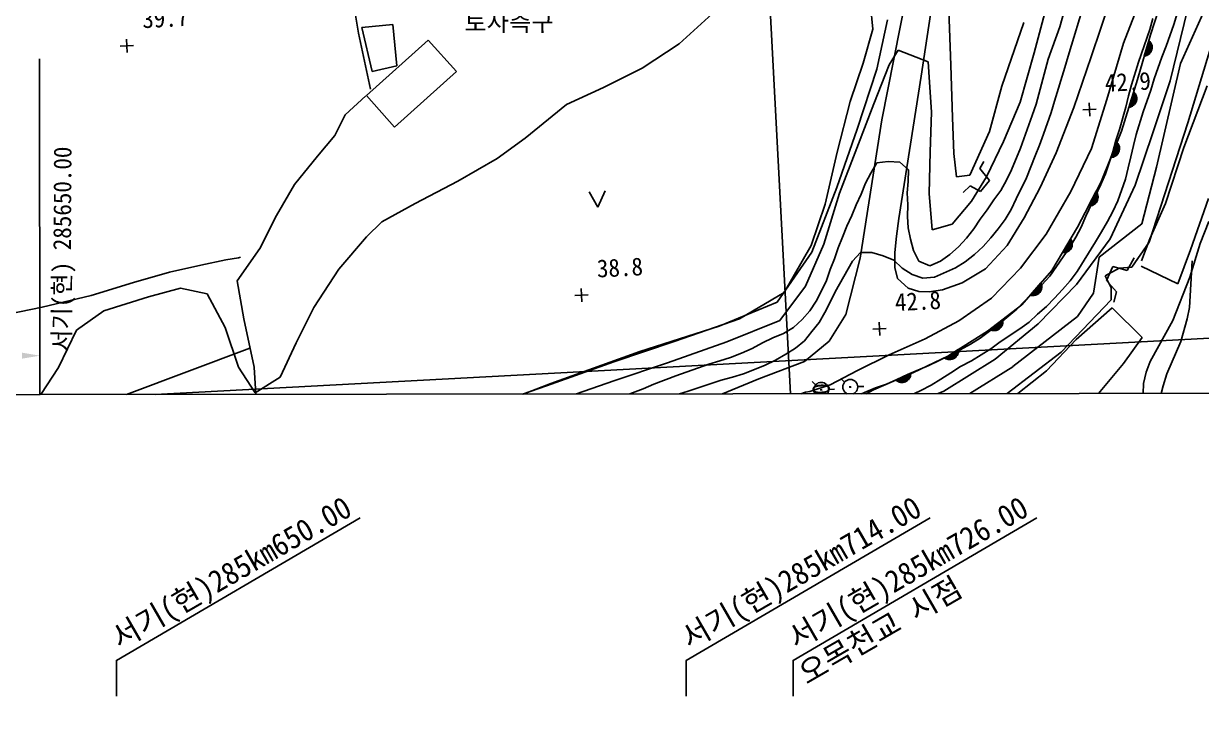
# Model space of a CAD drawing. Header units: millimetres. Extents: x 16742 to 17538, y 1103 to 1809.
# Drawn here: x 17171.3 to 17303.5, y 1363.4 to 1440.4 of the extents above; entities that cross this region are included whole.
import ezdxf
from ezdxf.enums import TextEntityAlignment as Align
from ezdxf.xclip import XClip

# ---------------------------------------------------------------- set-up
doc = ezdxf.new("R2010")
doc.units = ezdxf.units.MM
doc.header["$LTSCALE"] = 10
doc.header["$MEASUREMENT"] = 0
doc.header["$XCLIPFRAME"] = 2
doc.layers.add('TX-PAPR', color=2, linetype='Continuous', plot=False)
for name, color, linetype in [('TZ-BASE', 253, 'Continuous'), ('TZ-LEAL', 1, 'Continuous'), ('TZ-LEAT', 3, 'Continuous')]:
    doc.layers.add(name, color=color, linetype=linetype)
doc.styles.get("Standard").update_dxf_attribs({"font": 'GulimChe.ttf'})

# ---------------------------------------------------------------- blocks, each defined once
blk = doc.blocks.new('JD-FHFGFGH4SFG5')
at = {"layer": 'TZ-BASE'}
for p, q in [((423.31, 133.44), (441.9, -216.42)), ((449.03, -38.96, 42.03), (451.2, -24.64, 42.03)), ((385.84, -34.11, 40.57), (384.8, -27.77, 40.57)), ((482.72, -27.29, 36.04), (478.17, -37.52, 36.04)), ((447.75, -28.03, 39.79), (444.6, -43.85, 39.79)), ((474.78, -34.32, 41.51), (476.57, -28.75, 41.51)), ((470.3, -30.3, 42.03), (468.11, -36.79, 42.03)), ((471.76, -35.24, 39.79), (473.93, -29.66, 39.79)), ((443.58, -33.65, 38.99), (443.35, -30.99, 38.99)), ((452.13, -31.54, 40.89), (452.34, -37.69, 40.89)), ((463.23, -30.72, 40), (461.7, -36.33, 40)), ((465.44, -30.43, 41), (464.59, -33.39, 41)), ((467.07, -31.66, 42), (465.91, -35.45, 42)), ((478.95, -31.51, 40), (476.99, -39.45, 40)), ((482.94, -31.11, 38.02), (478.96, -44.2, 38.02)), ((425.57, -31.95, 38.99), (421.86, -35.31, 38.99)), ((444.05, -38.15, 40.11), (445.24, -32.6, 40.11)), ((458.07, -40.07, 40.89), (460.57, -32.92, 40.89)), ((474.72, -33.72, 42), (475.06, -32.46, 42)), ((477.41, -33.15, 41), (477.79, -31.89, 41)), ((387.18, -40.39, 40.57), (385.84, -34.11, 40.57)), ((386.21, -33.49, 41.32), (389.67, -33.15, 41.32)), ((387.35, -38.42, 41.32), (386.21, -33.49, 41.32)), ((389.67, -33.15, 41.32), (390.12, -37.78, 41.32)), ((442.5, -37.47, 38.99), (443.58, -33.65, 38.99)), ((464.59, -33.39, 41), (463.3, -37.04, 41)), ((473.32, -39.32, 41.51), (474.78, -34.32, 41.51)), ((473.42, -37.38, 42), (474.72, -33.72, 42)), ((476.54, -35.59, 41), (477.41, -33.15, 41)), ((359.06, -35.58, 39.65), (360.56, -35.5, 39.65)), ((359.81, -35.54, 39.65), (359.06, -35.58, 39.65)), ((359.85, -36.29, 39.65), (359.77, -34.79, 39.65)), ((359.77, -34.79, 39.65), (359.81, -35.54, 39.65)), ((386.73, -41.13, 42.31), (393.67, -34.9, 42.31)), ((393.67, -34.9, 42.31), (396.82, -38.42, 42.31)), ((421.86, -35.31, 38.99), (417.69, -38.04, 38.99)), ((465.91, -35.45, 42), (465.53, -36.71, 42)), ((469.87, -41.55, 39.79), (471.76, -35.24, 39.79)), ((474.09, -36.68, 41.51), (474.6, -34.95, 41.51)), ((474.96, -35.71, 41.51), (474.27, -36.09, 41.51)), ((474.95, -35.55, 41.51), (474.33, -35.89, 41.51)), ((474.91, -35.4, 41.51), (474.38, -35.69, 41.51)), ((474.8, -36.25, 41.51), (474.42, -35.56, 41.51)), ((474.85, -35.26, 41.51), (474.44, -35.48, 41.51)), ((474.89, -36.09, 41.51), (474.48, -35.36, 41.51)), ((474.77, -35.13, 41.51), (474.5, -35.28, 41.51)), ((474.95, -35.89, 41.51), (474.54, -35.15, 41.51)), ((474.67, -35.02, 41.51), (474.56, -35.08, 41.51)), ((474.95, -35.59, 41.51), (474.61, -34.96, 41.51)), ((476.07, -36.81, 41), (476.54, -35.59, 41)), ((350.02, -37), (350.05, -76.57)), ((446.46, -36.04, 40), (445.44, -37.67, 40)), ((449.82, -37.35, 40), (446.46, -36.04, 40)), ((461.7, -36.33, 40), (460.13, -41.85, 40)), ((465.53, -36.71, 42), (465.18, -37.97, 42)), ((468.11, -36.79, 42.03), (466.16, -42.46, 42.03)), ((474.18, -36.67, 41.51), (474.12, -36.58, 41.51)), ((474.71, -36.36, 41.51), (474.14, -36.68, 41.51)), ((474.88, -36.1, 41.51), (474.15, -36.5, 41.51)), ((474.32, -36.63, 41.51), (474.18, -36.37, 41.51)), ((474.94, -35.89, 41.51), (474.21, -36.3, 41.51)), ((474.46, -36.56, 41.51), (474.24, -36.17, 41.51)), ((474.59, -36.48, 41.51), (474.3, -35.97, 41.51)), ((474.7, -36.38, 41.51), (474.36, -35.76, 41.51)), ((475.21, -39.25, 41), (476.07, -36.81, 41)), ((390.12, -37.78, 41.32), (387.35, -38.42, 41.32)), ((417.69, -38.04, 38.99), (413.34, -40.21, 38.99)), ((441.06, -41.78, 38.99), (442.5, -37.47, 38.99)), ((441.83, -44.9, 40.11), (444.05, -38.15, 40.11)), ((445.44, -37.67, 40), (443.7, -42.04, 40)), ((449.98, -39.62, 40), (449.82, -37.35, 40)), ((452.34, -37.69, 40.89), (452.55, -43.58, 40.89)), ((463.3, -37.04, 41), (461.93, -42.08, 41)), ((465.18, -37.97, 42), (464.02, -41.75, 42)), ((472.65, -39.9, 42), (473.42, -37.38, 42)), ((478.17, -37.52, 36.04), (475.47, -49.15, 36.04)), ((396.82, -38.42, 42.31), (389.88, -44.65, 42.31)), ((446.53, -54.94, 42.03), (449.03, -38.96, 42.03)), ((450.18, -42.97, 40), (449.98, -39.62, 40)), ((471.54, -45.11, 41.51), (473.32, -39.32, 41.51)), ((474.82, -40.52, 41), (475.21, -39.25, 41)), ((476.99, -39.45, 40), (475.04, -45.29, 40)), ((413.34, -40.21, 38.99), (409.19, -42.12, 38.99)), ((456.69, -45.15, 40.89), (458.07, -40.07, 40.89)), ((472.31, -41.16, 42), (472.65, -39.9, 42)), ((472.37, -42.43, 41.51), (472.9, -40.71, 41.51)), ((473.07, -40.89, 41.51), (472.8, -41.03, 41.51)), ((473.23, -41.65, 41.51), (472.84, -40.9, 41.51)), ((472.97, -40.77, 41.51), (472.86, -40.83, 41.51)), ((473.24, -41.35, 41.51), (472.91, -40.71, 41.51)), ((473.96, -42.96, 41), (474.82, -40.52, 41)), ((481.14, -40.04, 37.51), (478.54, -46.97, 37.51)), ((384.35, -43.28, 40.48), (386.65, -41.14, 40.48)), ((389.88, -44.65, 42.31), (386.73, -41.13, 42.31)), ((409.19, -42.12, 38.99), (404.54, -45.9, 38.99)), ((439.58, -47.47, 38.99), (441.06, -41.78, 38.99)), ((443.7, -42.04, 40), (441.8, -47.01, 40)), ((460.13, -41.85, 40), (458.26, -46.26, 40)), ((461.93, -42.08, 41), (461.5, -43.35, 41)), ((464.02, -41.75, 42), (463.64, -43.01, 42)), ((467.97, -43.44, 42.88), (467.89, -41.94, 42.88)), ((467.89, -41.94, 42.88), (467.93, -42.69, 42.88)), ((468.17, -47.08, 39.79), (469.87, -41.55, 39.79)), ((472.01, -42.42, 42), (472.31, -41.16, 42)), ((472.45, -42.42, 41.51), (472.4, -42.32, 41.51)), ((473.16, -41.86, 41.51), (472.42, -42.25, 41.51)), ((472.99, -42.12, 41.51), (472.42, -42.42, 41.51)), ((472.6, -42.38, 41.51), (472.46, -42.12, 41.51)), ((473.23, -41.65, 41.51), (472.49, -42.05, 41.51)), ((472.74, -42.32, 41.51), (472.52, -41.92, 41.51)), ((473.25, -41.47, 41.51), (472.55, -41.84, 41.51)), ((472.86, -42.23, 41.51), (472.59, -41.72, 41.51)), ((473.24, -41.31, 41.51), (472.61, -41.64, 41.51)), ((472.98, -42.13, 41.51), (472.65, -41.51, 41.51)), ((473.2, -41.16, 41.51), (472.67, -41.44, 41.51)), ((473.08, -42.01, 41.51), (472.71, -41.31, 41.51)), ((473.14, -41.02, 41.51), (472.74, -41.23, 41.51)), ((473.17, -41.85, 41.51), (472.77, -41.11, 41.51)), ((383.19, -45.61, 40.48), (384.35, -43.28, 40.48)), ((450.04, -47.45, 40), (450.18, -42.97, 40)), ((452.55, -43.58, 40.89), (452.69, -47.62, 40.89)), ((461.5, -43.35, 41), (460.2, -47.01, 41)), ((463.64, -43.01, 42), (462.77, -45.45, 42)), ((466.16, -42.46, 42.03), (464.18, -47.56, 42.03)), ((467.18, -42.73, 42.88), (468.68, -42.65, 42.88)), ((467.93, -42.69, 42.88), (467.18, -42.73, 42.88)), ((471.32, -44.94, 42), (472.01, -42.42, 42)), ((473.19, -45.48, 41), (473.96, -42.96, 41)), ((439.57, -51.43, 40.11), (441.83, -44.9, 40.11)), ((444.6, -43.85, 39.79), (442.17, -59.39, 39.79)), ((470.89, -46.16, 42), (471.32, -44.94, 42)), ((478.96, -44.2, 38.02), (474.65, -57.57, 38.02)), ((381.24, -47.91, 40.48), (383.19, -45.61, 40.48)), ((404.54, -45.9, 38.99), (401.39, -48.2, 38.99)), ((454.5, -50.05, 40.89), (456.69, -45.15, 40.89)), ((458.26, -46.26, 40), (456.38, -50.24, 40)), ((462.77, -45.45, 42), (462.3, -46.68, 42)), ((469.21, -50.87, 41.51), (471.54, -45.11, 41.51)), ((470.55, -47.42, 42), (470.89, -46.16, 42)), ((472.89, -46.74, 41), (473.19, -45.48, 41)), ((475.04, -45.29, 40), (473.05, -51.17, 40)), ((438.24, -53.33, 38.99), (439.58, -47.47, 38.99)), ((441.8, -47.01, 40), (439.87, -52.07, 40)), ((449.94, -52.1, 40), (450.04, -47.45, 40)), ((452.69, -47.62, 40.89), (453, -50.23, 40.89)), ((460.2, -47.01, 41), (459.17, -49.45, 41)), ((462.3, -46.68, 42), (461.83, -47.9, 42)), ((464.18, -47.56, 42.03), (462.38, -51.46, 42.03)), ((465.84, -51.89, 39.79), (468.17, -47.08, 39.79)), ((470.16, -48.68, 42), (470.55, -47.42, 42)), ((470.34, -48.07, 41.51), (471.02, -46.4, 41.51)), ((471.19, -47.57, 41.51), (470.41, -47.9, 41.51)), ((471.27, -47.37, 41.51), (470.49, -47.7, 41.51)), ((470.72, -47.99, 41.51), (470.54, -47.58, 41.51)), ((471.3, -47.19, 41.51), (470.57, -47.5, 41.51)), ((470.85, -47.92, 41.51), (470.62, -47.38, 41.51)), ((471.31, -47.03, 41.51), (470.65, -47.31, 41.51)), ((470.98, -47.83, 41.51), (470.7, -47.18, 41.51)), ((471.28, -46.88, 41.51), (470.73, -47.11, 41.51)), ((471.09, -47.71, 41.51), (470.78, -46.99, 41.51)), ((471.24, -46.73, 41.51), (470.81, -46.91, 41.51)), ((471.19, -47.56, 41.51), (470.86, -46.79, 41.51)), ((471.17, -46.6, 41.51), (470.89, -46.72, 41.51)), ((471.27, -47.37, 41.51), (470.94, -46.59, 41.51)), ((471.08, -46.47, 41.51), (470.97, -46.52, 41.51)), ((471.31, -47.07, 41.51), (471.03, -46.41, 41.51)), ((472.59, -48, 41), (472.89, -46.74, 41)), ((478.54, -46.97, 37.51), (476.48, -53.25, 37.51)), ((378.64, -51.1, 40.48), (381.24, -47.91, 40.48)), ((401.39, -48.2, 38.99), (397, -50.72, 38.99)), ((444.04, -48.69, 41), (443.39, -49.83, 41)), ((445.32, -48.51, 41), (444.04, -48.69, 41)), ((446.62, -48.6, 41), (445.32, -48.51, 41)), ((447.6, -49.47, 41), (446.62, -48.6, 41)), ((456.08, -48.53, 39.38), (455.63, -49.32, 39.38)), ((461.83, -47.9, 42), (461.35, -49.12, 42)), ((469.73, -49.9, 42), (470.16, -48.68, 42)), ((470.43, -48.07, 41.51), (470.38, -47.97, 41.51)), ((470.99, -47.81, 41.51), (470.39, -48.07, 41.51)), ((470.58, -48.04, 41.51), (470.46, -47.77, 41.51)), ((472.29, -49.25, 41), (472.59, -48, 41)), ((443.39, -49.83, 41), (442.79, -50.97, 41)), ((447.55, -50.76, 41), (447.6, -49.47, 41)), ((453, -50.23, 40.89), (454.5, -50.05, 40.89)), ((456.38, -50.24, 40), (454.67, -52.97, 40)), ((455.63, -49.32, 39.38), (456.71, -50.66, 39.38)), ((459.17, -49.45, 41), (458.61, -50.63, 41)), ((461.35, -49.12, 42), (460.84, -50.34, 42)), ((469.21, -51.12, 42), (469.73, -49.9, 42)), ((471.99, -50.51, 41), (472.29, -49.25, 41)), ((475.47, -49.15, 36.04), (473.8, -55.53, 36.04)), ((376.61, -54.57, 40.48), (378.64, -51.1, 40.48)), ((397, -50.72, 38.99), (392.19, -53.22, 38.99)), ((436.76, -58.72, 40.11), (439.57, -51.43, 40.11)), ((442.79, -50.97, 41), (442.27, -52.19, 41)), ((447.47, -52.05, 41), (447.55, -50.76, 41)), ((454.54, -51.26, 39.38), (453.75, -52.01, 39.38)), ((455.68, -51.9, 39.38), (454.54, -51.26, 39.38)), ((456.71, -50.66, 39.38), (455.68, -51.9, 39.38)), ((458.61, -50.63, 41), (457.96, -51.78, 41)), ((460.84, -50.34, 42), (459.71, -52.7, 42)), ((462.38, -51.46, 42.03), (460.6, -54.83, 42.03)), ((466.58, -55.91, 41.51), (469.21, -50.87, 41.51)), ((467.53, -54.67, 42), (469.21, -51.12, 42)), ((473.05, -51.17, 40), (470.24, -57.21, 40)), ((471.13, -52.95, 41), (471.99, -50.51, 41)), ((411.72, -51.91, 39.32), (412.71, -53.65, 39.32)), ((412.71, -53.65, 39.32), (413.52, -51.81, 39.32)), ((439.87, -52.07, 40), (438.09, -57.81, 40)), ((442.27, -52.19, 41), (441.71, -53.37, 41)), ((447.52, -53.39, 41), (447.47, -52.05, 41)), ((450.26, -56.18, 40), (449.94, -52.1, 40)), ((457.18, -52.84, 41), (456.44, -53.94, 41)), ((457.96, -51.78, 41), (457.18, -52.84, 41)), ((459.71, -52.7, 42), (459.15, -53.93, 42)), ((463.08, -56.68, 39.79), (465.84, -51.89, 39.79)), ((467.83, -53.51, 41.51), (468.66, -51.92, 41.51)), ((468.82, -52.9, 41.51), (468.02, -53.16, 41.51)), ((468.87, -52.73, 41.51), (468.12, -52.97, 41.51)), ((468.35, -53.41, 41.51), (468.18, -52.85, 41.51)), ((468.89, -52.57, 41.51), (468.21, -52.78, 41.51)), ((468.49, -53.33, 41.51), (468.27, -52.66, 41.51)), ((468.88, -52.41, 41.51), (468.31, -52.59, 41.51)), ((468.61, -53.23, 41.51), (468.37, -52.47, 41.51)), ((468.85, -52.26, 41.51), (468.41, -52.4, 41.51)), ((468.72, -53.09, 41.51), (468.47, -52.29, 41.51)), ((468.8, -52.12, 41.51), (468.51, -52.22, 41.51)), ((468.82, -52.9, 41.51), (468.57, -52.1, 41.51)), ((468.72, -51.99, 41.51), (468.6, -52.03, 41.51)), ((468.89, -52.61, 41.51), (468.67, -51.92, 41.51)), ((479.28, -58.44, 37.51), (481.28, -52.69, 37.51)), ((392.19, -53.22, 38.99), (388.47, -55.28, 38.99)), ((436.68, -57.95, 38.99), (438.24, -53.33, 38.99)), ((441.71, -53.37, 41), (441.23, -54.6, 41)), ((447.48, -54.68, 41), (447.52, -53.39, 41)), ((454.67, -52.97, 40), (452.52, -55.54, 40)), ((456.44, -53.94, 41), (455.66, -55, 41)), ((459.15, -53.93, 42), (458.46, -55.03, 42)), ((468.5, -53.32, 41.51), (467.88, -53.51, 41.51)), ((467.91, -53.52, 41.51), (467.88, -53.42, 41.51)), ((468.72, -53.09, 41.51), (467.92, -53.35, 41.51)), ((468.07, -53.5, 41.51), (467.98, -53.23, 41.51)), ((468.21, -53.47, 41.51), (468.08, -53.04, 41.51)), ((469.96, -55.27, 41), (470.56, -54.13, 41)), ((470.56, -54.13, 41), (471.13, -52.95, 41)), ((476.48, -53.25, 37.51), (474.72, -57.22, 37.51)), ((374.76, -58.3, 40.48), (376.61, -54.57, 40.48)), ((388.47, -55.28, 38.99), (386.72, -56.98, 38.99)), ((441.23, -54.6, 41), (440.67, -55.78, 41)), ((446.26, -56.92, 42.03), (446.53, -54.94, 42.03)), ((447.56, -55.97, 41), (447.48, -54.68, 41)), ((452.52, -55.54, 40), (450.26, -56.18, 40)), ((455.66, -55, 41), (454.93, -56.1, 41)), ((458.46, -55.03, 42), (457.68, -56.09, 42)), ((460.6, -54.83, 42.03), (458.69, -57.95, 42.03)), ((467.01, -55.89, 42), (467.53, -54.67, 42)), ((473.8, -55.53, 36.04), (469.02, -59.27, 36.04)), ((469.27, -56.42, 41), (469.96, -55.27, 41)), ((480.38, -57.72, 37), (481.33, -55.27, 37)), ((699.42, -56.79), (0.09, -93.95)), ((440.67, -55.78, 41), (440.2, -57, 41)), ((447.82, -57.25, 41), (447.56, -55.97, 41)), ((454.93, -56.1, 41), (454.1, -57.12, 41)), ((457.68, -56.09, 42), (456.86, -57.11, 42)), ((460.2, -60.49, 39.79), (463.08, -56.68, 39.79)), ((463.7, -60.75, 41.51), (466.58, -55.91, 41.51)), ((466.41, -57.03, 42), (467.01, -55.89, 42)), ((468.62, -57.56, 41), (469.27, -56.42, 41)), ((386.72, -56.98, 38.99), (383.62, -60.62, 38.99)), ((433.63, -63.22, 38.99), (436.68, -57.95, 38.99)), ((438.09, -57.81, 40), (436.02, -62.53, 40)), ((440.2, -57, 41), (439.72, -58.22, 41)), ((446.06, -58.74, 42.03), (446.26, -56.92, 42.03)), ((448.17, -58.53, 41), (447.82, -57.25, 41)), ((453.23, -58.09, 41), (452.23, -58.95, 41)), ((454.1, -57.12, 41), (453.23, -58.09, 41)), ((455.99, -58.08, 42), (455.03, -58.98, 42)), ((456.86, -57.11, 42), (455.99, -58.08, 42)), ((458.69, -57.95, 42.03), (456.24, -60.58, 42.03)), ((464.24, -60.33, 42), (465.71, -58.13, 42)), ((464.9, -58.74, 41.51), (465.82, -57.2, 41.51)), ((465.92, -58.19, 41.51), (465.1, -58.4, 41.51)), ((465.98, -58.02, 41.51), (465.21, -58.22, 41.51)), ((465.42, -58.67, 41.51), (465.28, -58.1, 41.51)), ((466.01, -57.86, 41.51), (465.32, -58.03, 41.51)), ((465.56, -58.6, 41.51), (465.39, -57.92, 41.51)), ((466.01, -57.7, 41.51), (465.43, -57.85, 41.51)), ((465.69, -58.5, 41.51), (465.5, -57.74, 41.51)), ((465.98, -57.56, 41.51), (465.54, -57.67, 41.51)), ((465.81, -58.37, 41.51), (465.6, -57.55, 41.51)), ((465.94, -57.41, 41.51), (465.64, -57.49, 41.51)), ((465.71, -58.13, 42), (466.41, -57.03, 42)), ((465.92, -58.19, 41.51), (465.71, -57.37, 41.51)), ((465.87, -57.27, 41.51), (465.75, -57.3, 41.51)), ((466, -57.9, 41.51), (465.83, -57.21, 41.51)), ((470.24, -57.21, 40), (466.46, -62.33, 40)), ((466.54, -60.86, 41), (468.62, -57.56, 41)), ((474.65, -57.57, 38.02), (472.68, -60.39, 38.02)), ((474.72, -57.22, 37.51), (473.77, -59.67, 37.51)), ((479.22, -61.5, 37), (480.38, -57.72, 37)), ((370.93, -59.55, 41.68), (372.34, -59.33, 41.68)), ((372.22, -61.92, 40.48), (374.76, -58.3, 40.48)), ((372.34, -59.33, 41.68), (372.56, -59.28, 41.68)), ((432.87, -64.32, 40.11), (436.76, -58.72, 40.11)), ((439.29, -59.44, 41), (438.82, -60.66, 41)), ((439.72, -58.22, 41), (439.29, -59.44, 41)), ((442.17, -59.39, 39.79), (440.58, -65.69, 39.79)), ((442.2, -58.74, 42), (441.33, -59.71, 42)), ((443.49, -58.73, 42), (442.2, -58.74, 42)), ((444.75, -59.12, 42), (443.49, -58.73, 42)), ((445.97, -59.59, 42), (444.75, -59.12, 42)), ((446.08, -60.42, 42.03), (446.06, -58.74, 42.03)), ((448.77, -59.71, 41), (448.17, -58.53, 41)), ((452.23, -58.95, 41), (451.18, -59.71, 41)), ((455.03, -58.98, 42), (453.98, -59.79, 42)), ((465.58, -58.59, 41.51), (464.94, -58.75, 41.51)), ((464.98, -58.75, 41.51), (464.95, -58.65, 41.51)), ((465.8, -58.37, 41.51), (464.99, -58.58, 41.51)), ((465.13, -58.75, 41.51), (465.06, -58.47, 41.51)), ((465.28, -58.72, 41.51), (465.17, -58.28, 41.51)), ((469.02, -59.27, 36.04), (468.39, -63.3, 36.04)), ((472.18, -60.76, 37.96), (472.94, -59.35, 37.96)), ((477.87, -62.24, 37.51), (479.28, -58.44, 37.51)), ((364.61, -60.93, 41.68), (368.11, -60.17, 41.68)), ((368.11, -60.17, 41.68), (370.93, -59.55, 41.68)), ((383.62, -60.62, 38.99), (380.8, -64.93, 38.99)), ((438.82, -60.66, 41), (438.39, -61.88, 41)), ((441.33, -59.71, 42), (439.38, -63.14, 42)), ((446.9, -60.51, 42), (445.97, -59.59, 42)), ((446.38, -61.66, 42.03), (446.08, -60.42, 42.03)), ((448, -61.2, 42), (446.9, -60.51, 42)), ((449.99, -60.23, 41), (448.77, -59.71, 41)), ((451.18, -59.71, 41), (449.99, -60.23, 41)), ((452.88, -60.47, 42), (450.51, -61.5, 42)), ((453.98, -59.79, 42), (452.88, -60.47, 42)), ((456.24, -60.58, 42.03), (453.63, -62.13, 42.03)), ((456.92, -63.87, 39.79), (460.2, -60.49, 39.79)), ((460.34, -64.61, 41.51), (463.7, -60.75, 41.51)), ((463.46, -61.39, 42), (464.24, -60.33, 42)), ((471.26, -60.49, 38.02), (469.7, -61.36, 38.02)), ((469.85, -61.87, 37.96), (470.57, -60.3, 37.96)), ((470.57, -60.3, 37.96), (472.18, -60.76, 37.96)), ((472.68, -60.39, 38.02), (471.26, -60.49, 38.02)), ((473.75, -60.27, 37.51), (477.87, -62.24, 37.51)), ((479.46, -59.68, 37), (479.17, -64.9, 37)), ((355.79, -63.57, 41.68), (360.56, -62.11, 41.68)), ((360.56, -62.11, 41.68), (364.61, -60.93, 41.68)), ((372.97, -66.2, 40.48), (372.22, -61.92, 40.48)), ((438.39, -61.88, 41), (437.83, -63.06, 41)), ((447.58, -62.73, 42.03), (446.38, -61.66, 42.03)), ((449.22, -61.63, 42), (448, -61.2, 42)), ((450.51, -61.5, 42), (449.22, -61.63, 42)), ((453.63, -62.13, 42.03), (451.42, -62.94, 42.03)), ((461.3, -63.51, 41.51), (462.48, -62.15, 41.51)), ((462.53, -62.88, 41.51), (462.48, -62.17, 41.51)), ((462.59, -62.37, 42), (463.46, -61.39, 42)), ((464.89, -62.89, 41), (465.76, -61.92, 41)), ((465.76, -61.92, 41), (466.54, -60.86, 41)), ((469.7, -61.36, 38.02), (470.35, -62.71, 38.02)), ((470.97, -63.17, 37.96), (469.85, -61.87, 37.96)), ((477.28, -66.39, 37), (479.22, -61.5, 37)), ((365.84, -62.74, 38.99), (362.26, -63.73, 38.99)), ((368.83, -63.37, 38.99), (365.84, -62.74, 38.99)), ((370.85, -67.17, 38.99), (368.83, -63.37, 38.99)), ((410.13, -63.58, 38.81), (411.63, -63.5, 38.81)), ((410.92, -64.29, 38.81), (410.84, -62.79, 38.81)), ((410.84, -62.79, 38.81), (410.88, -63.54, 38.81)), ((428.62, -66.19, 38.99), (433.63, -63.22, 38.99)), ((436.02, -62.53, 40), (433.14, -66.37, 40)), ((437.83, -63.06, 41), (437.22, -64.2, 41)), ((439.38, -63.14, 42), (438.82, -64.32, 42)), ((448.75, -63.12, 42.03), (447.58, -62.73, 42.03)), ((449.92, -63.17, 42.03), (448.75, -63.12, 42.03)), ((451.42, -62.94, 42.03), (449.92, -63.17, 42.03)), ((460.67, -64.16, 42), (461.63, -63.27, 42)), ((461.99, -63.48, 41.51), (461.34, -63.53, 41.51)), ((461.38, -63.54, 41.51), (461.37, -63.43, 41.51)), ((462.26, -63.31, 41.51), (461.42, -63.37, 41.51)), ((461.53, -63.56, 41.51), (461.51, -63.27, 41.51)), ((462.4, -63.15, 41.51), (461.56, -63.21, 41.51)), ((461.63, -63.27, 42), (462.59, -62.37, 42)), ((461.68, -63.56, 41.51), (461.65, -63.11, 41.51)), ((462.49, -63, 41.51), (461.7, -63.05, 41.51)), ((461.83, -63.54, 41.51), (461.79, -62.95, 41.51)), ((462.55, -62.84, 41.51), (461.84, -62.89, 41.51)), ((461.97, -63.49, 41.51), (461.92, -62.79, 41.51)), ((462.57, -62.69, 41.51), (461.98, -62.73, 41.51)), ((462.12, -63.42, 41.51), (462.06, -62.63, 41.51)), ((462.58, -62.54, 41.51), (462.12, -62.57, 41.51)), ((466.46, -62.33, 40), (462.18, -66.74, 40)), ((462.26, -63.31, 41.51), (462.2, -62.47, 41.51)), ((462.56, -62.39, 41.51), (462.25, -62.41, 41.51)), ((462.4, -63.15, 41.51), (462.34, -62.31, 41.51)), ((462.51, -62.24, 41.51), (462.39, -62.25, 41.51)), ((464.02, -63.87, 41), (464.89, -62.89, 41)), ((468.39, -63.3, 36.04), (466.59, -65.94, 36.04)), ((470.35, -62.71, 38.02), (470.35, -64.05, 38.02)), ((470.66, -64.3, 37.96), (470.97, -63.17, 37.96)), ((350.32, -64.88, 41.68), (355.79, -63.57, 41.68)), ((362.26, -63.73, 38.99), (357.23, -65.28, 38.99)), ((410.88, -63.54, 38.81), (410.13, -63.58, 38.81)), ((426.33, -67, 40.11), (432.87, -64.32, 40.11)), ((437.22, -64.2, 41), (436.53, -65.3, 41)), ((438.82, -64.32, 42), (438.21, -65.46, 42)), ((453.26, -66.41, 39.79), (456.92, -63.87, 39.79)), ((456.49, -67.59, 41.51), (460.34, -64.61, 41.51)), ((459.76, -65.09, 42), (460.67, -64.16, 42)), ((462.1, -65.66, 41), (463.1, -64.81, 41)), ((463.1, -64.81, 41), (464.02, -63.87, 41)), ((470.35, -64.05, 38.02), (464.75, -69.93, 38.02)), ((345.19, -65.92, 41.68), (350.32, -64.88, 41.68)), ((357.23, -65.28, 38.99), (354.17, -67.45, 38.99)), ((380.8, -64.93, 38.99), (378.83, -68.87, 38.99)), ((436.53, -65.3, 41), (435.66, -66.28, 41)), ((438.21, -65.46, 42), (437.56, -66.6, 42)), ((440.58, -65.69, 39.79), (438.7, -68.68, 39.79)), ((457.75, -66.8, 42), (459.76, -65.09, 42)), ((466.59, -65.94, 36.04), (459.34, -71.54, 36.04)), ((461.14, -66.55, 41), (462.1, -65.66, 41)), ((470.47, -64.95, 37.3), (466.42, -68.49, 37.3)), ((473.86, -68.27, 37.3), (470.47, -64.95, 37.3)), ((479.17, -64.9, 37), (478.91, -66.2, 37)), ((354.17, -67.45, 38.99), (352.12, -71.66, 38.99)), ((372.34, -71.6, 38.99), (370.85, -67.17, 38.99)), ((374.11, -71.62, 40.48), (372.97, -66.2, 40.48)), ((417.44, -69.85, 40.11), (426.33, -67, 40.11)), ((421.3, -68.72, 38.99), (428.62, -66.19, 38.99)), ((433.14, -66.37, 40), (427.2, -68.78, 40)), ((434.7, -67.17, 41), (433.56, -67.82, 41)), ((435.66, -66.28, 41), (434.7, -67.17, 41)), ((437.56, -66.6, 42), (436.74, -67.62, 42)), ((443.6, -67.35, 42.84), (445.09, -67.27, 42.84)), ((444.34, -67.31, 42.84), (443.6, -67.35, 42.84)), ((444.38, -68.06, 42.84), (444.3, -66.56, 42.84)), ((444.3, -66.56, 42.84), (444.34, -67.31, 42.84)), ((449.46, -68.44, 39.79), (453.26, -66.41, 39.79)), ((455.65, -68.34, 42), (457.75, -66.8, 42)), ((456.74, -67.39, 41.51), (458.17, -66.29, 41.51)), ((457.44, -67.5, 41.51), (456.79, -67.41, 41.51)), ((456.82, -67.43, 41.51), (456.83, -67.32, 41.51)), ((457.72, -67.38, 41.51), (456.89, -67.27, 41.51)), ((456.96, -67.48, 41.51), (457, -67.19, 41.51)), ((457.9, -67.25, 41.51), (457.06, -67.14, 41.51)), ((457.11, -67.51, 41.51), (457.17, -67.06, 41.51)), ((458.02, -67.12, 41.51), (457.23, -67.02, 41.51)), ((457.26, -67.52, 41.51), (457.33, -66.93, 41.51)), ((462.18, -66.74, 40), (457.33, -70.7, 40)), ((458.1, -66.98, 41.51), (457.4, -66.89, 41.51)), ((457.41, -67.5, 41.51), (457.5, -66.8, 41.51)), ((457.57, -67.46, 41.51), (457.67, -66.67, 41.51)), ((458.16, -66.83, 41.51), (457.57, -66.76, 41.51)), ((457.73, -67.38, 41.51), (457.84, -66.55, 41.51)), ((458.19, -66.69, 41.51), (457.73, -66.63, 41.51)), ((457.9, -67.25, 41.51), (458.01, -66.42, 41.51)), ((458.2, -66.54, 41.51), (457.9, -66.5, 41.51)), ((457.91, -68.77, 41), (460.09, -67.32, 41)), ((458.19, -66.38, 41.51), (458.07, -66.37, 41.51)), ((458.08, -67.02, 41.51), (458.17, -66.3, 41.51)), ((460.09, -67.32, 41), (461.14, -66.55, 41)), ((474.73, -70.96, 37), (477.28, -66.39, 37)), ((478.91, -66.2, 37), (478.18, -68.73, 37)), ((414.5, -71.03, 38.99), (421.3, -68.72, 38.99)), ((427.2, -68.78, 40), (420.53, -71.12, 40)), ((432.37, -68.33, 41), (431.19, -68.89, 41)), ((433.56, -67.82, 41), (432.37, -68.33, 41)), ((435.91, -68.64, 42), (434.91, -69.49, 42)), ((436.74, -67.62, 42), (435.91, -68.64, 42)), ((438.7, -68.68, 39.79), (435.94, -70.97, 39.79)), ((445.43, -70.21, 39.79), (449.46, -68.44, 39.79)), ((452.02, -70.37, 41.51), (456.49, -67.59, 41.51)), ((454.56, -69.02, 42), (455.65, -68.34, 42)), ((456.86, -69.54, 41), (457.91, -68.77, 41)), ((466.42, -68.49, 37.3), (463.1, -72.01, 37.3)), ((471.76, -71.19, 37.3), (473.86, -68.27, 37.3)), ((478.18, -68.73, 37), (476.63, -72.35, 37)), ((373.64, -69.49, 39.47), (352.95, -77.22, 39.47)), ((378.83, -68.87, 38.99), (377.03, -72.72, 38.99)), ((407.44, -73.43, 40.11), (417.44, -69.85, 40.11)), ((428.86, -70.04, 41), (427.63, -70.52, 41)), ((430.05, -69.53, 41), (428.86, -70.04, 41)), ((431.19, -68.89, 41), (430.05, -69.53, 41)), ((434.91, -69.49, 42), (433.82, -70.17, 42)), ((451.05, -70.86, 42), (453.42, -69.66, 42)), ((451.67, -70.59, 41.51), (453.2, -69.64, 41.51)), ((452.32, -70.76, 41.51), (452.48, -70.08, 41.51)), ((452.48, -70.74, 41.51), (452.66, -69.97, 41.51)), ((453.13, -70.18, 41.51), (452.55, -70.04, 41.51)), ((452.65, -70.68, 41.51), (452.84, -69.86, 41.51)), ((453.18, -70.03, 41.51), (452.73, -69.93, 41.51)), ((452.83, -70.56, 41.51), (453.02, -69.75, 41.51)), ((453.21, -69.88, 41.51), (452.91, -69.82, 41.51)), ((453.04, -70.35, 41.51), (453.2, -69.65, 41.51)), ((453.21, -69.73, 41.51), (453.09, -69.7, 41.51)), ((453.42, -69.66, 42), (454.56, -69.02, 42)), ((454.67, -70.91, 41), (456.86, -69.54, 41)), ((464.75, -69.93, 38.02), (456.95, -75.92, 38.02)), ((406.93, -73.7, 38.99), (414.5, -71.03, 38.99)), ((420.53, -71.12, 40), (414.49, -73.14, 40)), ((425.16, -71.29, 41), (421.46, -72.58, 41)), ((426.4, -70.9, 41), (425.16, -71.29, 41)), ((427.63, -70.52, 41), (426.4, -70.9, 41)), ((431.49, -71.37, 42), (430.3, -71.89, 42)), ((435.94, -70.97, 39.79), (430.8, -72.92, 39.79)), ((432.68, -70.81, 42), (431.49, -71.37, 42)), ((433.82, -70.17, 42), (432.68, -70.81, 42)), ((441.87, -71.97, 39.79), (445.43, -70.21, 39.79)), ((447.49, -72.45, 42), (449.87, -71.42, 42)), ((448.17, -72.23, 41.51), (452.02, -70.37, 41.51)), ((449.87, -71.42, 42), (451.05, -70.86, 42)), ((457.33, -70.7, 40), (451.56, -74.3, 40)), ((452.35, -70.76, 41.51), (451.71, -70.61, 41.51)), ((451.74, -70.63, 41.51), (451.76, -70.53, 41.51)), ((452.65, -70.68, 41.51), (451.83, -70.49, 41.51)), ((451.88, -70.7, 41.51), (451.94, -70.42, 41.51)), ((452.83, -70.57, 41.51), (452.01, -70.38, 41.51)), ((452.02, -70.74, 41.51), (452.12, -70.31, 41.51)), ((452.17, -70.77, 41.51), (452.3, -70.19, 41.51)), ((452.96, -70.44, 41.51), (452.19, -70.26, 41.51)), ((453.06, -70.31, 41.51), (452.37, -70.15, 41.51)), ((453.44, -71.55, 41), (454.67, -70.91, 41)), ((468.91, -74.6, 37.3), (471.76, -71.19, 37.3)), ((474.3, -72.18, 37), (474.73, -70.96, 37)), ((352.12, -71.66, 38.99), (350.12, -74.74, 38.99)), ((374.21, -74.5, 38.99), (372.34, -71.6, 38.99)), ((374.42, -76.99, 40.48), (374.11, -71.62, 40.48)), ((377.03, -72.72, 38.99), (374.21, -74.5, 38.99)), ((421.46, -72.58, 41), (419, -73.53, 41)), ((427.84, -72.75, 42), (426.56, -73.09, 42)), ((429.07, -72.36, 42), (427.84, -72.75, 42)), ((430.3, -71.89, 42), (429.07, -72.36, 42)), ((438.79, -73.59, 39.79), (441.87, -71.97, 39.79)), ((443.67, -74.15, 41.51), (448.17, -72.23, 41.51)), ((446.2, -73.07, 41.51), (447.86, -72.36, 41.51)), ((446.31, -73.01, 42), (447.49, -72.45, 42)), ((446.82, -73.34, 41.51), (447.08, -72.69, 41.51)), ((447.62, -73.01, 41.51), (446.96, -72.74, 41.51)), ((446.99, -73.34, 41.51), (447.28, -72.61, 41.51)), ((447.16, -73.3, 41.51), (447.47, -72.52, 41.51)), ((447.71, -72.88, 41.51), (447.16, -72.66, 41.51)), ((447.78, -72.75, 41.51), (447.35, -72.57, 41.51)), ((447.36, -73.22, 41.51), (447.67, -72.44, 41.51)), ((447.83, -72.6, 41.51), (447.55, -72.49, 41.51)), ((447.59, -73.04, 41.51), (447.86, -72.37, 41.51)), ((447.85, -72.45, 41.51), (447.74, -72.41, 41.51)), ((451.25, -72.96, 41), (452.35, -72.24, 41)), ((452.35, -72.24, 41), (453.44, -71.55, 41)), ((459.34, -71.58, 36.61), (453.73, -75.05, 36.61)), ((463.1, -72.01, 37.3), (458.07, -76.01, 37.3)), ((474, -73.43, 37), (474.3, -72.18, 37)), ((476.63, -72.35, 37), (476.2, -73.7, 37)), ((396.36, -77.69, 40.11), (407.44, -73.43, 40.11)), ((399.23, -76.38, 38.99), (406.93, -73.7, 38.99)), ((414.49, -73.14, 40), (408.02, -75.43, 40)), ((417.81, -74.04, 41), (414.12, -75.46, 41)), ((419, -73.53, 41), (417.81, -74.04, 41)), ((430.8, -72.92, 39.79), (418.33, -78.09, 39.79)), ((424.09, -73.91, 42), (422.86, -74.3, 42)), ((425.33, -73.48, 42), (424.09, -73.91, 42)), ((426.56, -73.09, 42), (425.33, -73.48, 42)), ((436.53, -74.35, 39.79), (438.79, -73.59, 39.79)), ((436.78, -73.24, 42.95), (437.17, -73.61, 42.95)), ((440.04, -72.91, 42.91), (440.43, -73.28, 42.91)), ((440.94, -73.83, 42.91), (441.15, -73.85, 42.91)), ((441.05, -73.76, 42.91), (441.06, -73.92, 42.91)), ((441.89, -73.79, 42.91), (442.57, -73.77, 42.91)), ((442.66, -74.47, 42), (443.89, -73.95, 42)), ((443.89, -73.95, 42), (445.12, -73.52, 42)), ((445.12, -73.52, 42), (446.31, -73.01, 42)), ((446.85, -73.34, 41.51), (446.24, -73.1, 41.51)), ((446.26, -73.12, 41.51), (446.3, -73.02, 41.51)), ((447.15, -73.3, 41.51), (446.38, -72.99, 41.51)), ((446.39, -73.21, 41.51), (446.5, -72.94, 41.51)), ((446.53, -73.27, 41.51), (446.69, -72.86, 41.51)), ((447.35, -73.22, 41.51), (446.57, -72.91, 41.51)), ((446.67, -73.32, 41.51), (446.89, -72.77, 41.51)), ((447.5, -73.12, 41.51), (446.77, -72.82, 41.51)), ((448.98, -74.25, 41), (450.16, -73.65, 41)), ((450.16, -73.65, 41), (451.25, -72.96, 41)), ((473.95, -74.73, 37), (474, -73.43, 37)), ((476.2, -73.7, 37), (475.9, -74.96, 37)), ((413.38, -83.04, 39.79), (436.02, -74.41, 39.79)), ((422.86, -74.3, 42), (421.62, -74.69, 42)), ((436.02, -74.41, 39.79), (436.53, -74.35, 39.79)), ((437.68, -74.16, 42.95), (437.89, -74.18, 42.95)), ((437.79, -74.09, 42.95), (437.8, -74.25, 42.95)), ((438.63, -74.12, 42.95), (439.31, -74.1, 42.95)), ((439.78, -76.22, 41.51), (443.67, -74.15, 41.51)), ((440.2, -75.42, 42), (442.66, -74.47, 42)), ((451.56, -74.3, 40), (442.7, -78.31, 40)), ((447.79, -74.81, 41), (448.98, -74.25, 41))]:
    blk.add_line(p, q, dxfattribs=at)
for centre in [(437.8, -74.16, 42.95), (441.06, -73.83, 42.91)]:
    blk.add_circle(centre, 0.837, dxfattribs=at)
for centre, start, end in [((473.99, -35.71, 41.51), 276.3314, 51.0917), ((472.27, -41.46, 41.51), 275.538, 50.2983), ((470.33, -47.09, 41.51), 270.5335, 45.2938), ((467.92, -52.54, 41.51), 265.1409, 39.9011), ((465.03, -57.78, 41.51), 261.7763, 36.5366), ((461.6, -62.59, 41.51), 251.6622, 26.4224), ((457.23, -66.54, 41.51), 240.2721, 15.0323), ((452.24, -69.79, 41.51), 234.536, 9.2962), ((446.88, -72.37, 41.51), 225.7628, 0.5231)]:
    blk.add_arc(centre, 0.975, start, end, dxfattribs=at)
blk.add_solid([(348.05, -69.99), (348.05, -70.66), (350.05, -70.32)], dxfattribs=at)
for s, p in [('39.7', (361.59, -33.56, 40.12)), ('42.9', (469.71, -40.71, 42.28)), ('38.8', (412.66, -61.55, 40.12)), ('42.8', (446.13, -65.33, 42.28))]:
    blk.add_text(s, height=2, rotation=3.042, dxfattribs=at).set_placement(p)
blk.add_text('토사측구', height=2, rotation=0.054, dxfattribs=at).set_placement((402.74, -32.85), align=Align.MIDDLE)
at = {"layer": 'TZ-BASE', "linetype": 'Continuous'}
blk.add_text('서기(현) 285650.00', height=2, rotation=89.6973, dxfattribs=at).set_placement((352.67, -58.37), align=Align.MIDDLE)
at = {"layer": 'TZ-BASE'}
blk.add_text('E 176,500', height=2, rotation=93.042, dxfattribs=at).set_placement((438.74, -73.37), align=Align.RIGHT)

msp = doc.modelspace()

# ---------------------------------------------------------------- linework, layer by layer
at = {"layer": 'TX-PAPR'}
msp.add_lwpolyline([(17522.97, 1549.06), (16822.97, 1548.41), (16823.11, 1398.41), (17523.11, 1399.06)], close=True, dxfattribs=at)
at = {"layer": 'TZ-LEAL'}
for points in [[(17209.07, 1384.9), (17181.68, 1368.87), (17181.68, 1364.87)], [(17273.07, 1384.9), (17245.68, 1368.87), (17245.68, 1364.87)], [(17285.07, 1384.9), (17257.68, 1368.87), (17257.68, 1364.87)]]:
    msp.add_lwpolyline(points, dxfattribs=at)

# ---------------------------------------------------------------- block references
at = {"layer": 'TZ-BASE'}
ref = msp.add_blockref('JD-FHFGFGH4SFG5', (16823.04, 1473.41), dxfattribs=at)
XClip(ref).set_block_clipping_path([(699.9307166184, 75.6476090799), (-0.0689872699, 75.0037604044), (0.0689872699, -75.0037604044), (700.0686841918, -74.3523274699)])

# ---------------------------------------------------------------- texts
at = {"layer": 'TZ-LEAT'}
for s, p in [('서기(현)285km650.00', (17195.18, 1377.66)), ('서기(현)285km714.00', (17259.18, 1377.66)), ('서기(현)285km726.00', (17271.18, 1377.66))]:
    msp.add_text(s, height=2.5, rotation=30, dxfattribs=at).set_placement(p, align=Align.CENTER)
msp.add_text('오목천교 시점', height=2.5, rotation=30, dxfattribs=at).set_placement((17259.23, 1366.07))

doc.saveas('drawing.dxf')
